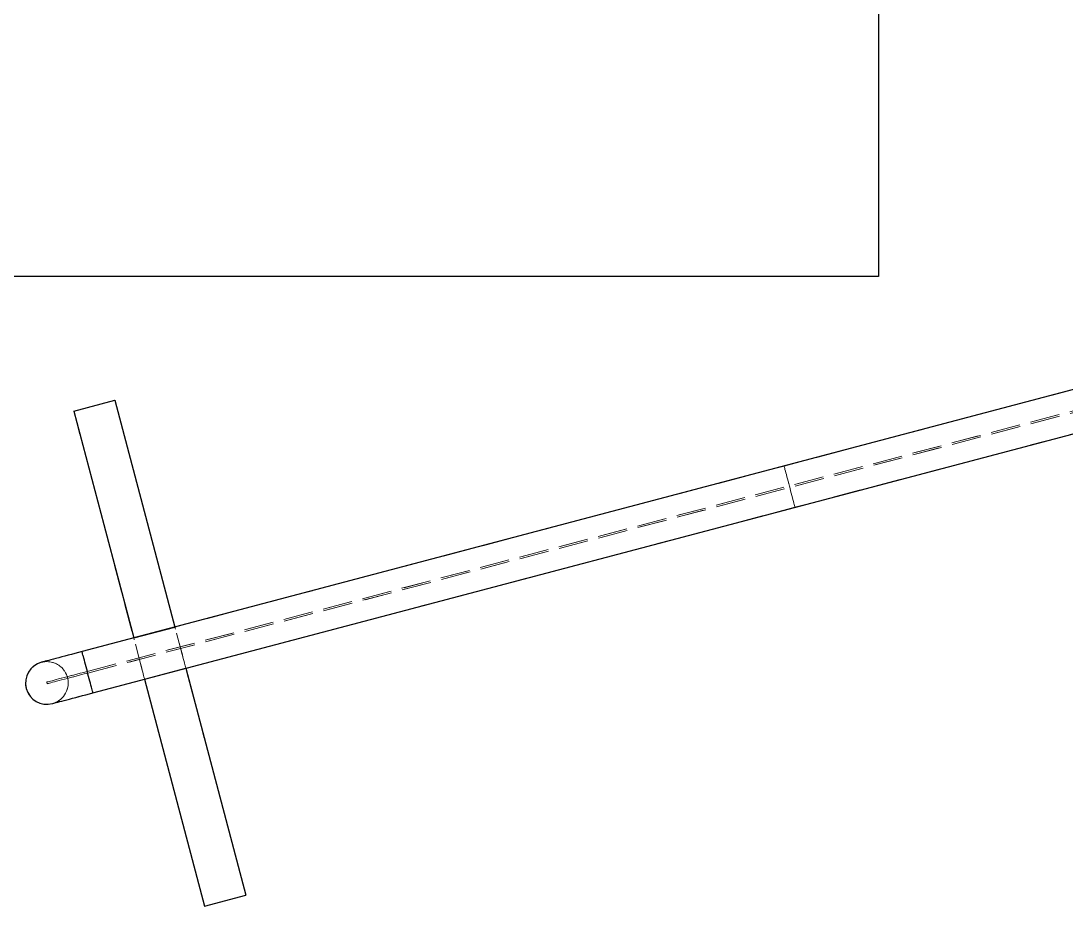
# Model space of a CAD drawing. Header units: millimetres. Extents: x -356 to 237, y 0 to 365.
# Drawn here: x 130.92 to 179.9, y 202.06 to 243.55 of the extents above; entities that cross this region are included whole.
import ezdxf

# ---------------------------------------------------------------- set-up
doc = ezdxf.new("R2010")
doc.units = ezdxf.units.MM
doc.linetypes.add('HIDDEN', pattern=[1.905, 1.27, -0.635])

msp = doc.modelspace()

# ---------------------------------------------------------------- linework, layer by layer
at = {"color": 7, "linetype": 'Continuous', "lineweight": 25}
for p, q in [((171.111, 246.949), (171.111, 231.567)), ((171.111, 231.567), (99.111, 231.567)), ((199.585, 231.378), (133.782, 213.985)), ((134.293, 212.052), (200.096, 229.444)), ((133.392, 225.26), (135.325, 225.771)), ((135.325, 225.771), (138.136, 215.136)), ((133.392, 225.26), (136.203, 214.625)), ((136.203, 214.625), (138.136, 215.136)), ((136.714, 212.691), (138.647, 213.202)), ((138.647, 213.202), (141.458, 202.568)), ((136.714, 212.691), (139.525, 202.057)), ((139.525, 202.057), (141.458, 202.568))]:
    msp.add_line(p, q, dxfattribs=at)
at = {"color": 7, "linetype": 'HIDDEN', "lineweight": 18}
for p, q in [((199.831, 230.449), (134.027, 213.056)), ((134.027, 213.056), (199.831, 230.449)), ((199.851, 230.373), (134.048, 212.98)), ((134.048, 212.98), (199.851, 230.373)), ((195.231, 230.227), (166.684, 222.682)), ((167.195, 220.748), (195.742, 228.293)), ((133.392, 225.26), (135.325, 225.771)), ((141.458, 202.568), (135.325, 225.771)), ((139.525, 202.057), (133.392, 225.26)), ((166.684, 222.682), (138.136, 215.136)), ((138.647, 213.202), (167.195, 220.748)), ((136.203, 214.625), (138.136, 215.136)), ((136.203, 214.625), (133.782, 213.985)), ((136.714, 212.691), (138.647, 213.202)), ((134.048, 212.98), (134.027, 213.056)), ((134.048, 212.98), (134.027, 213.056)), ((134.293, 212.052), (136.714, 212.691)), ((132.144, 212.477), (132.124, 212.553)), ((132.144, 212.477), (132.124, 212.553)), ((139.525, 202.057), (141.458, 202.568))]:
    msp.add_line(p, q, dxfattribs=at)
at = {"color": 7, "linetype": 'HIDDEN', "lineweight": 18, "flags": 128}
for points in [[(166.685, 222.675), (166.684, 222.682), (166.685, 222.675), (166.691, 222.654), (166.7, 222.621), (166.712, 222.575), (166.727, 222.517), (166.746, 222.447), (166.767, 222.367), (166.79, 222.278), (166.816, 222.181), (166.843, 222.078), (166.872, 221.97), (166.901, 221.857), (166.932, 221.743), (166.962, 221.629), (166.992, 221.516), (167.021, 221.405), (167.049, 221.299), (167.076, 221.199), (167.1, 221.106), (167.122, 221.021), (167.142, 220.946), (167.159, 220.882), (167.173, 220.83), (167.183, 220.79), (167.191, 220.763), (167.194, 220.75), (167.191, 220.763), (167.183, 220.79), (167.173, 220.83), (167.159, 220.882), (167.142, 220.946), (167.122, 221.021), (167.1, 221.106), (167.076, 221.199), (167.049, 221.299), (167.021, 221.405), (166.992, 221.516), (166.962, 221.629), (166.932, 221.743), (166.901, 221.857), (166.872, 221.97), (166.843, 222.078), (166.816, 222.181), (166.79, 222.278), (166.767, 222.367), (166.746, 222.447), (166.727, 222.517), (166.712, 222.575), (166.7, 222.621), (166.691, 222.654), (166.685, 222.675)], [(138.647, 213.202), (138.646, 213.21), (138.64, 213.231), (138.631, 213.265), (138.618, 213.313), (138.602, 213.374), (138.583, 213.446), (138.561, 213.528), (138.537, 213.62), (138.511, 213.72), (138.482, 213.826), (138.453, 213.938), (138.423, 214.053), (138.392, 214.169), (138.361, 214.286), (138.331, 214.401), (138.301, 214.512), (138.273, 214.619), (138.247, 214.718), (138.222, 214.81), (138.201, 214.893), (138.182, 214.965), (138.166, 215.025), (138.153, 215.073), (138.144, 215.108), (138.138, 215.129), (138.136, 215.136)], [(136.714, 212.691), (136.712, 212.698), (136.706, 212.719), (136.697, 212.754), (136.685, 212.802), (136.669, 212.863), (136.65, 212.935), (136.628, 213.017), (136.603, 213.109), (136.577, 213.209), (136.549, 213.315), (136.519, 213.427), (136.489, 213.542), (136.458, 213.658), (136.427, 213.775), (136.397, 213.89), (136.368, 214.001), (136.34, 214.107), (136.313, 214.207), (136.289, 214.299), (136.267, 214.382), (136.248, 214.454), (136.232, 214.514), (136.219, 214.562), (136.21, 214.597), (136.205, 214.618), (136.203, 214.625)], [(133.782, 213.985), (133.616, 213.941), (133.451, 213.898), (133.289, 213.855), (133.131, 213.813), (132.978, 213.773), (132.83, 213.734), (132.69, 213.697), (132.559, 213.662), (132.436, 213.629), (132.324, 213.6), (132.223, 213.573), (132.134, 213.55), (132.057, 213.529), (131.994, 213.512), (131.944, 213.499), (131.908, 213.49), (131.886, 213.484), (131.879, 213.482)], [(133.784, 213.978), (133.782, 213.985), (133.784, 213.978), (133.789, 213.958), (133.798, 213.925), (133.81, 213.878), (133.826, 213.82), (133.844, 213.751), (133.865, 213.671), (133.889, 213.582), (133.914, 213.485), (133.941, 213.382), (133.97, 213.273), (134, 213.161), (134.03, 213.047), (134.06, 212.932), (134.09, 212.819), (134.119, 212.709), (134.147, 212.603), (134.174, 212.502), (134.198, 212.409), (134.221, 212.325), (134.241, 212.25), (134.258, 212.186), (134.271, 212.134), (134.282, 212.094), (134.289, 212.067), (134.293, 212.053), (134.289, 212.067), (134.282, 212.094), (134.271, 212.134), (134.258, 212.186), (134.241, 212.25), (134.221, 212.325), (134.198, 212.409), (134.174, 212.502), (134.147, 212.603), (134.119, 212.709), (134.09, 212.819), (134.06, 212.932), (134.03, 213.047), (134, 213.161), (133.97, 213.273), (133.941, 213.382), (133.914, 213.485), (133.889, 213.582), (133.865, 213.671), (133.844, 213.751), (133.826, 213.82), (133.81, 213.878), (133.798, 213.925), (133.789, 213.958), (133.784, 213.978)], [(133.782, 213.985), (133.784, 213.978), (133.789, 213.958), (133.798, 213.925), (133.81, 213.878), (133.826, 213.82), (133.844, 213.751), (133.865, 213.671), (133.889, 213.582), (133.914, 213.485), (133.941, 213.382), (133.97, 213.273), (134, 213.161), (134.03, 213.047), (134.06, 212.932), (134.09, 212.819), (134.119, 212.709), (134.147, 212.603), (134.174, 212.502), (134.198, 212.409), (134.221, 212.325), (134.241, 212.25), (134.258, 212.186), (134.271, 212.134), (134.282, 212.094), (134.289, 212.067), (134.293, 212.053), (134.293, 212.052)], [(134.027, 213.056), (133.862, 213.013), (133.697, 212.969), (133.535, 212.926), (133.377, 212.884), (133.223, 212.844), (133.076, 212.805), (132.936, 212.768), (132.804, 212.733), (132.682, 212.701), (132.57, 212.671), (132.468, 212.644), (132.379, 212.621), (132.303, 212.601), (132.239, 212.584), (132.189, 212.571), (132.153, 212.561), (132.132, 212.555), (132.124, 212.553)], [(132.124, 212.553), (132.132, 212.555), (132.153, 212.561), (132.189, 212.571), (132.239, 212.584), (132.303, 212.601), (132.379, 212.621), (132.468, 212.644), (132.57, 212.671), (132.682, 212.701), (132.804, 212.733), (132.936, 212.768), (133.076, 212.805), (133.223, 212.844), (133.377, 212.884), (133.535, 212.926), (133.697, 212.969), (133.862, 213.013), (134.027, 213.056)], [(134.048, 212.98), (133.882, 212.936), (133.717, 212.893), (133.555, 212.85), (133.397, 212.808), (133.243, 212.768), (133.096, 212.729), (132.956, 212.692), (132.824, 212.657), (132.702, 212.625), (132.59, 212.595), (132.489, 212.568), (132.399, 212.545), (132.323, 212.524), (132.259, 212.508), (132.209, 212.494), (132.173, 212.485), (132.152, 212.479), (132.144, 212.477)], [(132.144, 212.477), (132.152, 212.479), (132.173, 212.485), (132.209, 212.494), (132.259, 212.508), (132.323, 212.524), (132.399, 212.545), (132.489, 212.568), (132.59, 212.595), (132.702, 212.625), (132.824, 212.657), (132.956, 212.692), (133.096, 212.729), (133.243, 212.768), (133.397, 212.808), (133.555, 212.85), (133.717, 212.893), (133.882, 212.936), (134.048, 212.98)], [(132.39, 211.549), (132.397, 211.55), (132.419, 211.556), (132.455, 211.566), (132.505, 211.579), (132.568, 211.596), (132.645, 211.616), (132.734, 211.639), (132.835, 211.666), (132.947, 211.696), (133.07, 211.728), (133.201, 211.763), (133.341, 211.8), (133.489, 211.839), (133.642, 211.879), (133.8, 211.921), (133.963, 211.964), (134.127, 212.008), (134.293, 212.052)]]:
    msp.add_lwpolyline(points, dxfattribs=at)
at = {"color": 7, "linetype": 'Continuous', "lineweight": 25, "flags": 128}
for points in [[(133.782, 213.985), (133.616, 213.941), (133.451, 213.898), (133.289, 213.855), (133.131, 213.813), (132.978, 213.773), (132.83, 213.734), (132.69, 213.697), (132.559, 213.662), (132.436, 213.629), (132.324, 213.6), (132.223, 213.573), (132.134, 213.55), (132.057, 213.529), (131.994, 213.512), (131.944, 213.499), (131.908, 213.49), (131.886, 213.484), (131.879, 213.482)], [(134.293, 212.052), (134.293, 212.053), (134.289, 212.067), (134.282, 212.094), (134.271, 212.134), (134.258, 212.186), (134.241, 212.25), (134.221, 212.325), (134.198, 212.409), (134.174, 212.502), (134.147, 212.603), (134.119, 212.709), (134.09, 212.819), (134.06, 212.932), (134.03, 213.047), (134, 213.161), (133.97, 213.273), (133.941, 213.382), (133.914, 213.485), (133.889, 213.582), (133.865, 213.671), (133.844, 213.751), (133.826, 213.82), (133.81, 213.878), (133.798, 213.925), (133.789, 213.958), (133.784, 213.978), (133.782, 213.985)], [(132.39, 211.549), (132.397, 211.55), (132.419, 211.556), (132.455, 211.566), (132.505, 211.579), (132.568, 211.596), (132.645, 211.616), (132.734, 211.639), (132.835, 211.666), (132.947, 211.696), (133.07, 211.728), (133.201, 211.763), (133.341, 211.8), (133.489, 211.839), (133.642, 211.879), (133.8, 211.921), (133.963, 211.964), (134.127, 212.008), (134.293, 212.052)]]:
    msp.add_lwpolyline(points, dxfattribs=at)
at = {"color": 7, "linetype": 'HIDDEN', "lineweight": 18}
msp.add_circle((132.134, 212.515), 1, dxfattribs=at)
at = {"color": 7, "linetype": 'Continuous', "lineweight": 25}
msp.add_arc((132.134, 212.515), 1, 104.8056, 284.8055, dxfattribs=at)
at = {"color": 7, "linetype": 'HIDDEN', "lineweight": 18}
msp.add_arc((132.134, 212.515), 1, 284.8055, 104.8056, dxfattribs=at)

doc.saveas('drawing.dxf')
